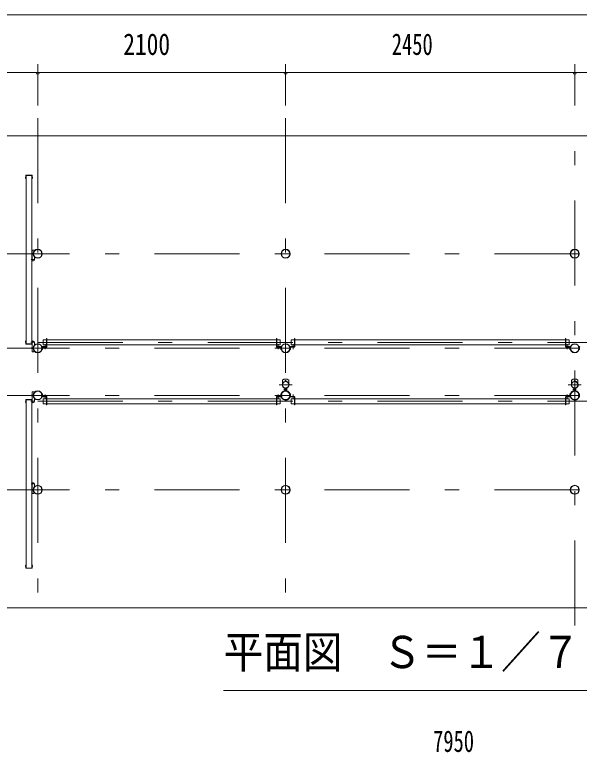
# Model space of a CAD drawing. Units: millimetres, scale not verified, with parts at other scales. Extents: x -37128 to 37128, y -29862 to 29862.
# Drawn here: x -272 to 4511, y 9546 to 15795 of the extents above; entities that cross this region are included whole.
import ezdxf
from ezdxf.enums import TextEntityAlignment as Align

# ---------------------------------------------------------------- set-up
doc = ezdxf.new("R2010")
doc.units = ezdxf.units.MM
doc.header["$LTSCALE"] = 60
doc.linetypes.add('USER3', pattern=[24, 12, -5, 2, -5])
for name, color, linetype, lineweight in [('0-2_1-0BOLD', 7, 'Continuous', 18), ('0-3_1-2CENTER', 3, 'USER3', 18), ('0-4_1-4THIN', 4, 'Continuous', 18), ('0-5_1-5DIM', 3, 'Continuous', 18)]:
    doc.layers.add(name, color=color, linetype=linetype, lineweight=lineweight)
doc.styles.add('ＭＳ ゴシック', font='')
doc.styles.get('ＭＳ ゴシック').set_extended_font_data('MS Gothic')

msp = doc.modelspace()

# ---------------------------------------------------------------- linework, layer by layer
at = {"layer": '0-2_1-0BOLD'}
for p, q in [((-176.52, 14434.86), (-126.72, 14434.86)), ((-178.12, 14418.36), (-179.24, 14418.26)), ((-178.12, 14411.36), (-179.24, 14411.46)), ((-178.41, 14418.36), (-178.12, 14418.36)), ((-178.12, 14406.46), (-178.12, 14433.26)), ((-176.52, 14433.26), (-176.52, 14406.46)), ((-126.72, 14433.26), (-176.52, 14433.26)), ((-176.12, 14406.46), (-176.52, 14406.46)), ((-176.52, 14404.86), (-176.12, 14404.86)), ((-176.12, 14432.86), (-176.12, 13006.86)), ((-127.12, 14432.86), (-176.12, 14432.86)), ((-126.72, 14406.46), (-127.12, 14406.46)), ((-126.72, 14404.86), (-127.12, 14404.86)), ((-126.72, 14433.26), (-126.72, 14406.46)), ((-125.12, 14433.26), (-125.12, 14406.46)), ((-124.84, 14418.36), (-125.12, 14418.36)), ((-125.12, 14418.36), (-124.01, 14418.26)), ((-125.12, 14411.36), (-124.01, 14411.46)), ((-123.62, 13799.86), (-123.62, 13709.86)), ((-112.64, 13799.86), (-123.62, 13799.86)), ((-113.62, 13709.86), (-123.62, 13709.86)), ((-103.62, 13719.86), (-103.62, 13742.08)), ((-178.12, 13028.36), (-179.24, 13028.26)), ((-178.12, 13021.36), (-179.24, 13021.46)), ((-178.41, 13028.36), (-178.12, 13028.36)), ((-178.12, 13033.26), (-178.12, 13006.46)), ((-176.52, 13034.86), (-176.12, 13034.86)), ((-176.52, 13006.46), (-176.52, 13033.26)), ((-176.12, 13033.26), (-176.52, 13033.26)), ((-126.72, 13006.46), (-176.52, 13006.46)), ((-176.52, 13004.86), (-126.72, 13004.86)), ((-126.72, 13034.86), (-127.12, 13034.86)), ((-126.72, 13033.26), (-127.12, 13033.26)), ((-126.72, 13006.46), (-126.72, 13033.26)), ((-125.12, 13006.46), (-125.12, 13033.26)), ((-113.62, 13029.86), (-123.62, 13029.86)), ((-123.62, 12939.86), (-123.62, 13029.86)), ((-103.62, 12997.64), (-103.62, 13019.86)), ((1944.38, 13040.36), (0.68, 13040.36)), ((0.68, 12997.66), (1944.38, 12997.66)), ((4394.38, 13040.36), (2100.68, 13040.36)), ((2100.68, 12997.66), (4394.38, 12997.66)), ((-112.64, 12939.86), (-123.62, 12939.86)), ((-34.12, 12983.06), (-4.52, 12983.06)), ((-4.52, 12979.86), (-34.12, 12979.86)), ((1979.18, 12983.06), (1949.58, 12983.06)), ((1949.58, 12979.86), (1979.18, 12979.86)), ((2065.88, 12983.06), (2095.48, 12983.06)), ((2095.48, 12979.86), (2065.88, 12979.86)), ((4429.18, 12983.06), (4399.58, 12983.06)), ((4399.58, 12979.86), (4429.18, 12979.86)), ((1995.03, 12669.38), (1995.03, 12699.18)), ((2050.03, 12699.18), (2050.03, 12669.38)), ((4445.03, 12669.38), (4445.03, 12699.18)), ((4500.03, 12699.18), (4500.03, 12669.38)), ((2010.33, 12622.18), (2011.33, 12623.18)), ((2010.33, 12622.18), (2010.33, 12618.18)), ((2011.33, 12617.19), (2011.33, 12623.18)), ((2011.33, 12623.18), (2012.43, 12623.18)), ((2012.43, 12625.08), (2012.93, 12625.96)), ((2012.43, 12615.28), (2012.43, 12625.08)), ((2012.93, 12625.96), (2017.43, 12625.96)), ((2012.93, 12623.07), (2017.43, 12623.07)), ((2017.43, 12614.08), (2017.43, 12626.28)), ((2018.93, 12626.28), (2017.43, 12626.28)), ((2018.93, 12630.11), (2018.93, 12610.35)), ((2020.53, 12630.11), (2020.53, 12610.35)), ((2020.53, 12623.18), (2024.53, 12623.18)), ((2024.53, 12630.11), (2024.53, 12610.35)), ((2026.13, 12630.11), (2026.13, 12610.35)), ((2027.73, 12626.43), (2026.13, 12626.43)), ((2027.73, 12613.93), (2027.73, 12626.43)), ((2031.22, 12625.96), (2027.73, 12625.96)), ((2031.22, 12623.07), (2027.73, 12623.07)), ((2031.73, 12625.08), (2031.22, 12625.96)), ((2031.73, 12615.28), (2031.73, 12625.08)), ((4460.33, 12622.18), (4461.33, 12623.18)), ((4460.33, 12622.18), (4460.33, 12618.18)), ((4461.33, 12617.19), (4461.33, 12623.18)), ((4461.33, 12623.18), (4462.43, 12623.18)), ((4462.43, 12625.08), (4462.93, 12625.96)), ((4462.43, 12615.28), (4462.43, 12625.08)), ((4462.93, 12625.96), (4467.43, 12625.96)), ((4462.93, 12623.07), (4467.43, 12623.07)), ((4467.43, 12614.08), (4467.43, 12626.28)), ((4468.93, 12626.28), (4467.43, 12626.28)), ((4468.93, 12630.11), (4468.93, 12610.35)), ((4470.53, 12630.11), (4470.53, 12610.35)), ((4470.53, 12623.18), (4474.53, 12623.18)), ((4474.53, 12630.11), (4474.53, 12610.35)), ((4476.13, 12630.11), (4476.13, 12610.35)), ((4477.73, 12626.43), (4476.13, 12626.43)), ((4477.73, 12613.93), (4477.73, 12626.43)), ((4481.22, 12625.96), (4477.73, 12625.96)), ((4481.22, 12623.07), (4477.73, 12623.07)), ((4481.73, 12625.08), (4481.22, 12625.96)), ((4481.73, 12615.28), (4481.73, 12625.08)), ((-123.62, 12599.86), (-123.62, 12509.86)), ((-112.64, 12599.86), (-123.62, 12599.86)), ((-4.52, 12559.86), (-34.12, 12559.86)), ((1949.58, 12559.86), (1979.18, 12559.86)), ((2011.33, 12617.19), (2010.33, 12618.18)), ((2011.33, 12617.18), (2012.43, 12617.18)), ((2012.93, 12617.3), (2017.43, 12617.3)), ((2017.43, 12620.18), (2018.93, 12621.68)), ((2018.93, 12620.18), (2017.43, 12618.69)), ((2018.93, 12614.08), (2017.43, 12614.08)), ((2020.53, 12617.18), (2024.53, 12617.18)), ((2027.73, 12613.93), (2026.13, 12613.93)), ((2031.22, 12617.3), (2027.73, 12617.3)), ((2095.48, 12559.86), (2065.88, 12559.86)), ((4399.58, 12559.86), (4429.18, 12559.86)), ((4461.33, 12617.19), (4460.33, 12618.18)), ((4461.33, 12617.18), (4462.43, 12617.18)), ((4462.93, 12617.3), (4467.43, 12617.3)), ((4467.43, 12620.18), (4468.93, 12621.68)), ((4468.93, 12620.18), (4467.43, 12618.69)), ((4468.93, 12614.08), (4467.43, 12614.08)), ((4470.53, 12617.18), (4474.53, 12617.18)), ((4477.73, 12613.93), (4476.13, 12613.93)), ((4481.22, 12617.3), (4477.73, 12617.3)), ((-178.12, 12518.36), (-179.24, 12518.26)), ((-178.12, 12511.36), (-179.24, 12511.46)), ((-178.41, 12511.36), (-178.12, 12511.36)), ((-178.12, 12506.46), (-178.12, 12533.26)), ((-176.52, 12534.86), (-126.72, 12534.86)), ((-176.52, 12533.26), (-176.52, 12506.46)), ((-126.72, 12533.26), (-176.52, 12533.26)), ((-176.12, 12506.46), (-176.52, 12506.46)), ((-176.52, 12504.86), (-176.12, 12504.86)), ((-176.12, 11106.86), (-176.12, 12532.86)), ((-126.72, 12506.46), (-127.12, 12506.46)), ((-126.72, 12504.86), (-127.12, 12504.86)), ((-126.72, 12533.26), (-126.72, 12506.46)), ((-125.12, 12533.26), (-125.12, 12506.46)), ((-113.62, 12509.86), (-123.62, 12509.86)), ((-103.62, 12542.08), (-103.62, 12519.86)), ((-34.12, 12556.66), (-4.52, 12556.66)), ((0.68, 12542.06), (1944.38, 12542.06)), ((1944.38, 12499.36), (0.68, 12499.36)), ((1979.18, 12556.66), (1949.58, 12556.66)), ((2065.88, 12556.66), (2095.48, 12556.66)), ((2100.68, 12542.06), (4394.38, 12542.06)), ((4394.38, 12499.36), (2100.68, 12499.36)), ((4429.18, 12556.66), (4399.58, 12556.66)), ((-113.62, 11829.86), (-123.62, 11829.86)), ((-123.62, 11739.86), (-123.62, 11829.86)), ((-103.62, 11819.86), (-103.62, 11797.64)), ((-112.64, 11739.86), (-123.62, 11739.86)), ((-178.12, 11128.36), (-179.24, 11128.26)), ((-178.12, 11133.26), (-178.12, 11106.46)), ((-176.52, 11134.86), (-176.12, 11134.86)), ((-176.52, 11106.46), (-176.52, 11133.26)), ((-176.12, 11133.26), (-176.52, 11133.26)), ((-126.72, 11134.86), (-127.12, 11134.86)), ((-126.72, 11133.26), (-127.12, 11133.26)), ((-126.72, 11106.46), (-126.72, 11133.26)), ((-125.12, 11106.46), (-125.12, 11133.26)), ((-125.12, 11128.36), (-124.01, 11128.26)), ((-178.12, 11121.36), (-179.24, 11121.46)), ((-178.41, 11121.36), (-178.12, 11121.36)), ((-126.72, 11106.46), (-176.52, 11106.46)), ((-176.52, 11104.86), (-126.72, 11104.86)), ((-127.12, 11106.86), (-176.12, 11106.86)), ((-125.12, 11121.36), (-124.01, 11121.46)), ((-124.84, 11121.36), (-125.12, 11121.36))]:
    msp.add_line(p, q, dxfattribs=at)
msp.add_lwpolyline([(7572.53, 14769.86), (7572.53, 10769.86), (-377.47, 10769.86), (-377.47, 14769.86)], close=True, dxfattribs=at)
for points in [[(-127.12, 14432.86), (-127.12, 13006.86), (-176.12, 13006.86)], [(-2.52, 12997.66), (-31.37, 12997.66), (-31.37, 13040.36), (-2.52, 13040.36)], [(-2.52, 12985.06), (-2.52, 13050.86), (0.68, 13050.86), (0.68, 12985.06)], [(1947.58, 12985.06), (1947.58, 13050.86), (1944.38, 13050.86), (1944.38, 12985.06)], [(1947.58, 12997.66), (1976.43, 12997.66), (1976.43, 13040.36), (1947.58, 13040.36)], [(2097.48, 13040.36), (2068.63, 13040.36), (2068.63, 12997.66), (2097.48, 12997.66)], [(2097.48, 12985.06), (2097.48, 13050.86), (2100.68, 13050.86), (2100.68, 12985.06)], [(4397.58, 12985.06), (4397.58, 13050.86), (4394.38, 13050.86), (4394.38, 12985.06)], [(4397.58, 12997.66), (4426.43, 12997.66), (4426.43, 13040.36), (4397.58, 13040.36)], [(-36.12, 12977.86), (-36.12, 12957.86), (-39.32, 12957.86), (-39.32, 12977.86)], [(1981.18, 12977.86), (1981.18, 12957.86), (1984.38, 12957.86), (1984.38, 12977.86)], [(2063.88, 12977.86), (2063.88, 12957.86), (2060.68, 12957.86), (2060.68, 12977.86)], [(4431.18, 12977.86), (4431.18, 12957.86), (4434.38, 12957.86), (4434.38, 12977.86)], [(4513.88, 12977.86), (4513.88, 12957.86), (4510.68, 12957.86), (4510.68, 12977.86)], [(-36.12, 12561.86), (-36.12, 12581.86), (-39.32, 12581.86), (-39.32, 12561.86)], [(1981.18, 12561.86), (1981.18, 12581.86), (1984.38, 12581.86), (1984.38, 12561.86)], [(2012.43, 12615.28), (2012.93, 12614.41), (2017.43, 12614.41)], [(2031.73, 12615.28), (2031.22, 12614.41), (2027.73, 12614.41)], [(2063.88, 12561.86), (2063.88, 12581.86), (2060.68, 12581.86), (2060.68, 12561.86)], [(4431.18, 12561.86), (4431.18, 12581.86), (4434.38, 12581.86), (4434.38, 12561.86)], [(4462.43, 12615.28), (4462.93, 12614.41), (4467.43, 12614.41)], [(4481.73, 12615.28), (4481.22, 12614.41), (4477.73, 12614.41)], [(4513.88, 12561.86), (4513.88, 12581.86), (4510.68, 12581.86), (4510.68, 12561.86)], [(-127.12, 11106.86), (-127.12, 12532.86), (-176.12, 12532.86)], [(-2.52, 12542.06), (-31.37, 12542.06), (-31.37, 12499.36), (-2.52, 12499.36)], [(-2.52, 12554.66), (-2.52, 12488.86), (0.68, 12488.86), (0.68, 12554.66)], [(1947.58, 12554.66), (1947.58, 12488.86), (1944.38, 12488.86), (1944.38, 12554.66)], [(1947.58, 12542.06), (1976.43, 12542.06), (1976.43, 12499.36), (1947.58, 12499.36)], [(2097.48, 12499.36), (2068.63, 12499.36), (2068.63, 12542.06), (2097.48, 12542.06)], [(2097.48, 12554.66), (2097.48, 12488.86), (2100.68, 12488.86), (2100.68, 12554.66)], [(4397.58, 12554.66), (4397.58, 12488.86), (4394.38, 12488.86), (4394.38, 12554.66)], [(4397.58, 12542.06), (4426.43, 12542.06), (4426.43, 12499.36), (4397.58, 12499.36)]]:
    msp.add_lwpolyline(points, dxfattribs=at)
for centre, radius in [((-77.47, 13769.86), 38.15), ((-77.47, 13769.86), 35.35), ((2022.53, 13769.86), 38.15), ((2022.53, 13769.86), 35.35), ((4472.53, 13769.86), 38.15), ((4472.53, 13769.86), 35.35), ((-77.47, 12969.86), 38.15), ((-77.47, 12969.86), 38.15), ((-77.47, 12969.86), 35.35), ((-77.47, 12969.86), 35.35), ((2022.53, 12969.86), 38.15), ((2022.53, 12969.86), 38.15), ((2022.53, 12969.86), 35.35), ((2022.53, 12969.86), 35.35), ((2022.53, 12969.86), 35.35), ((4472.53, 12969.86), 38.15), ((4472.53, 12969.86), 38.15), ((4472.53, 12969.86), 35.35), ((4472.53, 12969.86), 35.35), ((4472.53, 12969.86), 35.35), ((2022.53, 12691.21), 2.25), ((4472.53, 12691.21), 2.25), ((-77.47, 12569.86), 38.15), ((-77.47, 12569.86), 38.15), ((-77.47, 12569.86), 35.35), ((-77.47, 12569.86), 35.35), ((2022.53, 12569.86), 38.15), ((2022.53, 12569.86), 38.15), ((2022.53, 12569.86), 35.35), ((2022.53, 12569.86), 35.35), ((2022.53, 12569.86), 35.35), ((4472.53, 12569.86), 38.15), ((4472.53, 12569.86), 38.15), ((4472.53, 12569.86), 35.35), ((4472.53, 12569.86), 35.35), ((4472.53, 12569.86), 35.35), ((2022.53, 12527.86), 2.25), ((4472.53, 12527.86), 2.25), ((-77.47, 11769.86), 38.15), ((-77.47, 11769.86), 35.35), ((2022.53, 11769.86), 38.15), ((2022.53, 11769.86), 35.35), ((4472.53, 11769.86), 38.15), ((4472.53, 11769.86), 35.35)]:
    msp.add_circle(centre, radius, dxfattribs=at)
for centre, radius, start, end in [((-176.52, 14433.26), 1.6, 90, 180), ((-126.72, 14433.26), 1.6, 0, 90), ((-171.72, 14414.86), 9, 164.11915, 195.88085), ((-179.13, 14416.97), 1.3, 95, 164.11915), ((-179.13, 14412.75), 1.3, 195.88085, 265), ((-176.52, 14406.46), 1.6, 180, 270), ((-126.72, 14406.46), 1.6, 270, 0), ((-124.12, 14416.97), 1.3, 15.88085, 85), ((-124.12, 14412.75), 1.3, 275, 344.11915), ((-131.52, 14414.86), 9, 344.11915, 15.88085), ((-112.64, 13794.86), 5, 324.59346, 90), ((-113.62, 13719.86), 10, 270, 0), ((-113.62, 13719.86), 10, 270, 0), ((-171.72, 13024.86), 9, 164.11915, 195.88085), ((-179.13, 13026.97), 1.3, 95, 164.11915), ((-179.13, 13022.75), 1.3, 195.88085, 265), ((-176.52, 13033.26), 1.6, 90, 180), ((-176.52, 13006.46), 1.6, 180, 270), ((-126.72, 13033.26), 1.6, 0, 90), ((-126.72, 13006.46), 1.6, 270, 0), ((-113.62, 13019.86), 10, 0, 90), ((-112.64, 12944.86), 5, 270, 35.40654), ((-34.12, 12977.86), 5.2, 90, 180), ((-34.12, 12977.86), 2, 90, 180), ((-4.52, 12985.06), 2, 270, 0), ((-4.52, 12985.06), 5.2, 270, 0), ((1949.58, 12985.06), 5.2, 180, 270), ((1949.58, 12985.06), 2, 180, 270), ((1979.18, 12977.86), 5.2, 0, 90), ((1979.18, 12977.86), 2, 0, 90), ((2022.53, 12969.86), 38.15, 234.59346, 316.72882), ((2065.88, 12977.86), 5.2, 90, 180), ((2065.88, 12977.86), 2, 90, 180), ((2095.48, 12985.06), 2, 270, 0), ((2095.48, 12985.06), 5.2, 270, 0), ((4399.58, 12985.06), 5.2, 180, 270), ((4399.58, 12985.06), 2, 180, 270), ((4429.18, 12977.86), 5.2, 0, 90), ((4429.18, 12977.86), 2, 0, 90), ((4472.53, 12969.86), 38.15, 234.59346, 316.72882), ((4515.88, 12977.86), 5.2, 90, 180), ((2022.53, 12659.86), 29.1, 95.92893, 261.20939), ((2022.53, 12663.69), 44.9, 52.23546, 127.76454), ((2022.53, 12659.86), 27.5, 278.79061, 261.20939), ((2022.53, 12642.46), 44.9, 109.58864, 127.76454), ((2022.53, 12691.21), 3.85, 321.32902, 270), ((2022.53, 12659.86), 29.1, 278.79061, 90), ((2022.53, 12642.46), 44.9, 52.23546, 70.41136), ((4472.53, 12659.86), 29.1, 95.92893, 261.20939), ((4472.53, 12663.69), 44.9, 52.23546, 127.76454), ((4472.53, 12659.86), 27.5, 278.79061, 261.20939), ((4472.53, 12642.46), 44.9, 109.58864, 127.76454), ((4472.53, 12691.21), 3.85, 321.32902, 270), ((4472.53, 12659.86), 29.1, 278.79061, 90), ((4472.53, 12642.46), 44.9, 52.23546, 70.41136), ((2014.74, 12624.51), 2.32, 180, 218.54623), ((2020.94, 12620.19), 8.51, 160.17088, 199.83133), ((2017.93, 12630.11), 1, 0, 81.20939), ((2017.93, 12630.11), 2.6, 0, 81.20939), ((2027.13, 12630.11), 2.6, 98.79061, 180), ((2027.13, 12630.11), 1, 98.79061, 180), ((2029.41, 12624.51), 2.32, 321.45377, 0), ((2023.22, 12620.19), 8.51, 340.16867, 19.82912), ((4464.74, 12624.51), 2.32, 180, 218.54623), ((4470.94, 12620.19), 8.51, 160.17088, 199.83133), ((4467.93, 12630.11), 1, 0, 81.20939), ((4467.93, 12630.11), 2.6, 0, 81.20939), ((4477.13, 12630.11), 2.6, 98.79061, 180), ((4477.13, 12630.11), 1, 98.79061, 180), ((4479.41, 12624.51), 2.32, 321.45377, 0), ((4473.22, 12620.19), 8.51, 340.16867, 19.82912), ((-112.64, 12594.86), 5, 324.59346, 90), ((-34.12, 12561.86), 5.2, 180, 270), ((-34.12, 12561.86), 2, 180, 270), ((-4.52, 12554.66), 5.2, 0, 90), ((1949.58, 12554.66), 5.2, 90, 180), ((1979.18, 12561.86), 2, 270, 0), ((1979.18, 12561.86), 5.2, 270, 0), ((2022.53, 12569.86), 39.75, 96.48156, 265.61812), ((2022.53, 12569.86), 38.15, 43.27118, 125.40654), ((2014.75, 12615.85), 2.32, 141.46857, 180), ((2017.93, 12610.35), 1, 276.48156, 0), ((2017.93, 12610.35), 2.6, 276.48156, 0), ((2022.53, 12569.86), 39.75, 270, 83.51844), ((2027.13, 12610.35), 2.6, 180, 263.51844), ((2027.13, 12610.35), 1, 180, 263.51844), ((2029.41, 12615.85), 2.32, 0, 38.53143), ((2065.88, 12561.86), 5.2, 180, 270), ((2065.88, 12561.86), 2, 180, 270), ((2095.48, 12554.66), 5.2, 0, 90), ((4399.58, 12554.66), 5.2, 90, 180), ((4429.18, 12561.86), 2, 270, 0), ((4429.18, 12561.86), 5.2, 270, 0), ((4472.53, 12569.86), 39.75, 96.48156, 265.61812), ((4472.53, 12569.86), 38.15, 43.27118, 125.40654), ((4464.75, 12615.85), 2.32, 141.46857, 180), ((4467.93, 12610.35), 1, 276.48156, 0), ((4467.93, 12610.35), 2.6, 276.48156, 0), ((4472.53, 12569.86), 39.75, 270, 83.51844), ((4477.13, 12610.35), 2.6, 180, 263.51844), ((4477.13, 12610.35), 1, 180, 263.51844), ((4479.41, 12615.85), 2.32, 0, 38.53143), ((4515.88, 12561.86), 5.2, 180, 270), ((-171.72, 12514.86), 9, 164.11915, 195.88085), ((-179.13, 12516.97), 1.3, 95, 164.11915), ((-179.13, 12512.75), 1.3, 195.88085, 265), ((-176.52, 12533.26), 1.6, 90, 180), ((-176.52, 12506.46), 1.6, 180, 270), ((-126.72, 12533.26), 1.6, 0, 90), ((-126.72, 12506.46), 1.6, 270, 0), ((-113.62, 12519.86), 10, 270, 0), ((-4.52, 12554.66), 2, 0, 90), ((1949.58, 12554.66), 2, 90, 180), ((2022.53, 12527.86), 3.85, 90, 37.92249), ((2095.48, 12554.66), 2, 0, 90), ((4399.58, 12554.66), 2, 90, 180), ((4472.53, 12527.86), 3.85, 90, 37.92249), ((-113.62, 11819.86), 10, 0, 90), ((-113.62, 11819.86), 10, 0, 90), ((-112.64, 11744.86), 5, 270, 35.40654), ((-171.72, 11124.86), 9, 164.11915, 195.88085), ((-179.13, 11126.97), 1.3, 95, 164.11915), ((-179.13, 11122.75), 1.3, 195.88085, 265), ((-176.52, 11133.26), 1.6, 90, 180), ((-126.72, 11133.26), 1.6, 0, 90), ((-124.12, 11126.97), 1.3, 15.88085, 85), ((-124.12, 11122.75), 1.3, 275, 344.11915), ((-131.52, 11124.86), 9, 344.11915, 15.88085), ((-176.52, 11106.46), 1.6, 180, 270), ((-126.72, 11106.46), 1.6, 270, 0)]:
    msp.add_arc(centre, radius, start, end, dxfattribs=at)
at = {"layer": '0-3_1-2CENTER'}
for p, q in [((-77.47, 14919.86), (-77.47, 10619.86)), ((2022.53, 14919.86), (2022.53, 10619.86)), ((4472.53, 10619.86), (4472.53, 14919.86)), ((-173.52, 14414.86), (-181.12, 14414.86)), ((-122.12, 14414.86), (-129.72, 14414.86)), ((-527.47, 13769.86), (7722.53, 13769.86)), ((-133.82, 13719.86), (-108.82, 13719.86)), ((-173.52, 13024.86), (-181.12, 13024.86)), ((-135.32, 13019.86), (-110.32, 13019.86)), ((-122.12, 13024.86), (-129.72, 13024.86)), ((-77.47, 13019.01), (7272.53, 13019.01)), ((-14.32, 12960.86), (-14.32, 13002.66)), ((1959.38, 12960.86), (1959.38, 13002.66)), ((2085.68, 12960.86), (2085.68, 13002.66)), ((4409.38, 12960.86), (4409.38, 13002.66)), ((-527.47, 12969.86), (7722.53, 12969.86)), ((2029.38, 12691.21), (2015.68, 12691.21)), ((4479.38, 12691.21), (4465.68, 12691.21)), ((1967.53, 12659.86), (2077.53, 12659.86)), ((4417.53, 12659.86), (4527.53, 12659.86)), ((-527.47, 12569.86), (7722.53, 12569.86)), ((-14.32, 12578.86), (-14.32, 12537.06)), ((1959.38, 12578.86), (1959.38, 12537.06)), ((2034.73, 12620.18), (2007.33, 12620.18)), ((2085.68, 12578.86), (2085.68, 12537.06)), ((4409.38, 12578.86), (4409.38, 12537.06)), ((4484.73, 12620.18), (4457.33, 12620.18)), ((-173.52, 12514.86), (-181.12, 12514.86)), ((-135.32, 12519.86), (-110.32, 12519.86)), ((-122.12, 12514.86), (-129.72, 12514.86)), ((-77.47, 12520.71), (7272.53, 12520.71)), ((2029.38, 12527.86), (2015.68, 12527.86)), ((4479.38, 12527.86), (4465.68, 12527.86)), ((-133.82, 11819.86), (-108.82, 11819.86)), ((-527.47, 11769.86), (7722.53, 11769.86)), ((-173.52, 11124.86), (-181.12, 11124.86)), ((-122.12, 11124.86), (-129.72, 11124.86))]:
    msp.add_line(p, q, dxfattribs=at)
at = {"layer": '0-4_1-4THIN'}
for p, q in [((-127.12, 13775.63), (-124.82, 13775.63)), ((-127.12, 13772.75), (-124.82, 13772.75)), ((-127.12, 13766.97), (-124.82, 13766.97)), ((-127.12, 13764.09), (-124.82, 13764.09)), ((-128.82, 12974.76), (-128.82, 12964.96)), ((-128.82, 12964.96), (-128.32, 12964.09)), ((-128.32, 12972.75), (-124.82, 12972.75)), ((-128.32, 12966.97), (-124.82, 12966.97)), ((-128.32, 12964.09), (-124.82, 12964.09)), ((-123.62, 12962.36), (-123.62, 12977.36)), ((2012.43, 12622.38), (2010.53, 12622.38)), ((2024.53, 12622.38), (2020.53, 12622.38)), ((4462.43, 12622.38), (4460.53, 12622.38)), ((4474.53, 12622.38), (4470.53, 12622.38)), ((-128.82, 12574.76), (-128.32, 12575.63)), ((-128.82, 12564.96), (-128.82, 12574.76)), ((-128.32, 12575.63), (-124.82, 12575.63)), ((-128.32, 12572.75), (-124.82, 12572.75)), ((-128.32, 12566.97), (-124.82, 12566.97)), ((-123.62, 12577.36), (-123.62, 12562.36)), ((2012.43, 12617.98), (2010.53, 12617.98)), ((2024.53, 12617.98), (2020.53, 12617.98)), ((2022.53, 12620.87), (2022.53, 12613.37)), ((2022.53, 12620.87), (2022.53, 12613.37)), ((4462.43, 12617.98), (4460.53, 12617.98)), ((4474.53, 12617.98), (4470.53, 12617.98)), ((4472.53, 12620.87), (4472.53, 12613.37)), ((4472.53, 12620.87), (4472.53, 12613.37)), ((-127.12, 11775.63), (-124.82, 11775.63)), ((-127.12, 11772.75), (-124.82, 11772.75)), ((-127.12, 11766.97), (-124.82, 11766.97)), ((-127.12, 11764.09), (-124.82, 11764.09))]:
    msp.add_line(p, q, dxfattribs=at)
for points in [[(-123.62, 13777.36), (-124.82, 13777.36), (-124.82, 13762.36), (-123.62, 13762.36)], [(-128.82, 12974.76), (-128.32, 12975.63), (-124.82, 12975.63)], [(-123.62, 12962.36), (-124.82, 12962.36), (-124.82, 12977.36), (-123.62, 12977.36)], [(-128.82, 12564.96), (-128.32, 12564.09), (-124.82, 12564.09)], [(-123.62, 12577.36), (-124.82, 12577.36), (-124.82, 12562.36), (-123.62, 12562.36)], [(-123.62, 11762.36), (-124.82, 11762.36), (-124.82, 11777.36), (-123.62, 11777.36)]]:
    msp.add_lwpolyline(points, dxfattribs=at)
for centre, radius, start, end in [((-126.51, 12965.53), 2.32, 141.45377, 180), ((-126.5, 12974.19), 2.32, 180, 218.53143), ((-120.31, 12969.86), 8.51, 160.16867, 199.82912), ((-126.51, 12574.19), 2.32, 180, 218.54623), ((-120.31, 12569.86), 8.51, 160.17088, 199.83133), ((-126.5, 12565.53), 2.32, 141.46857, 180)]:
    msp.add_arc(centre, radius, start, end, dxfattribs=at)
at = {"layer": '0-5_1-5DIM'}
for p, q in [((7572.53, 15794.86), (-377.47, 15794.86)), ((-77.47, 15374.86), (-77.47, 15024.86)), ((2022.53, 15024.86), (2022.53, 15374.86)), ((4472.53, 15024.86), (4472.53, 15374.86)), ((8122.03, 15304.86), (-926.97, 15304.86)), ((-63.47, 15304.86), (-91.47, 15304.86)), ((2036.53, 15304.86), (2008.53, 15304.86)), ((4486.53, 15304.86), (4458.53, 15304.86)), ((1497.52, 10069.86), (5697.52, 10069.86))]:
    msp.add_line(p, q, dxfattribs=at)
for centre in [(-77.47, 15304.86), (2022.53, 15304.86), (4472.53, 15304.86)]:
    msp.add_arc(centre, 14, 180, 0, dxfattribs=at)

# ---------------------------------------------------------------- texts
at = {"layer": '0-5_1-5DIM', "color": 7, "style": 'ＭＳ ゴシック'}
for s, height, width, p in [('2100', 182.3, 0.8, (647.03, 15399.73)), ('2450', 182.3, 0.7, (2922.03, 15399.73)), ('平面図\u3000Ｓ＝１／７０', 273.5, 0.9, (1497.52, 10177.17)), ('7950', 182.3, 0.7, (3272.03, 9494.73))]:
    msp.add_text(s, height=height, dxfattribs=dict(at, width=width)).set_placement(p, align=Align.BOTTOM_LEFT)

doc.saveas('drawing.dxf')
